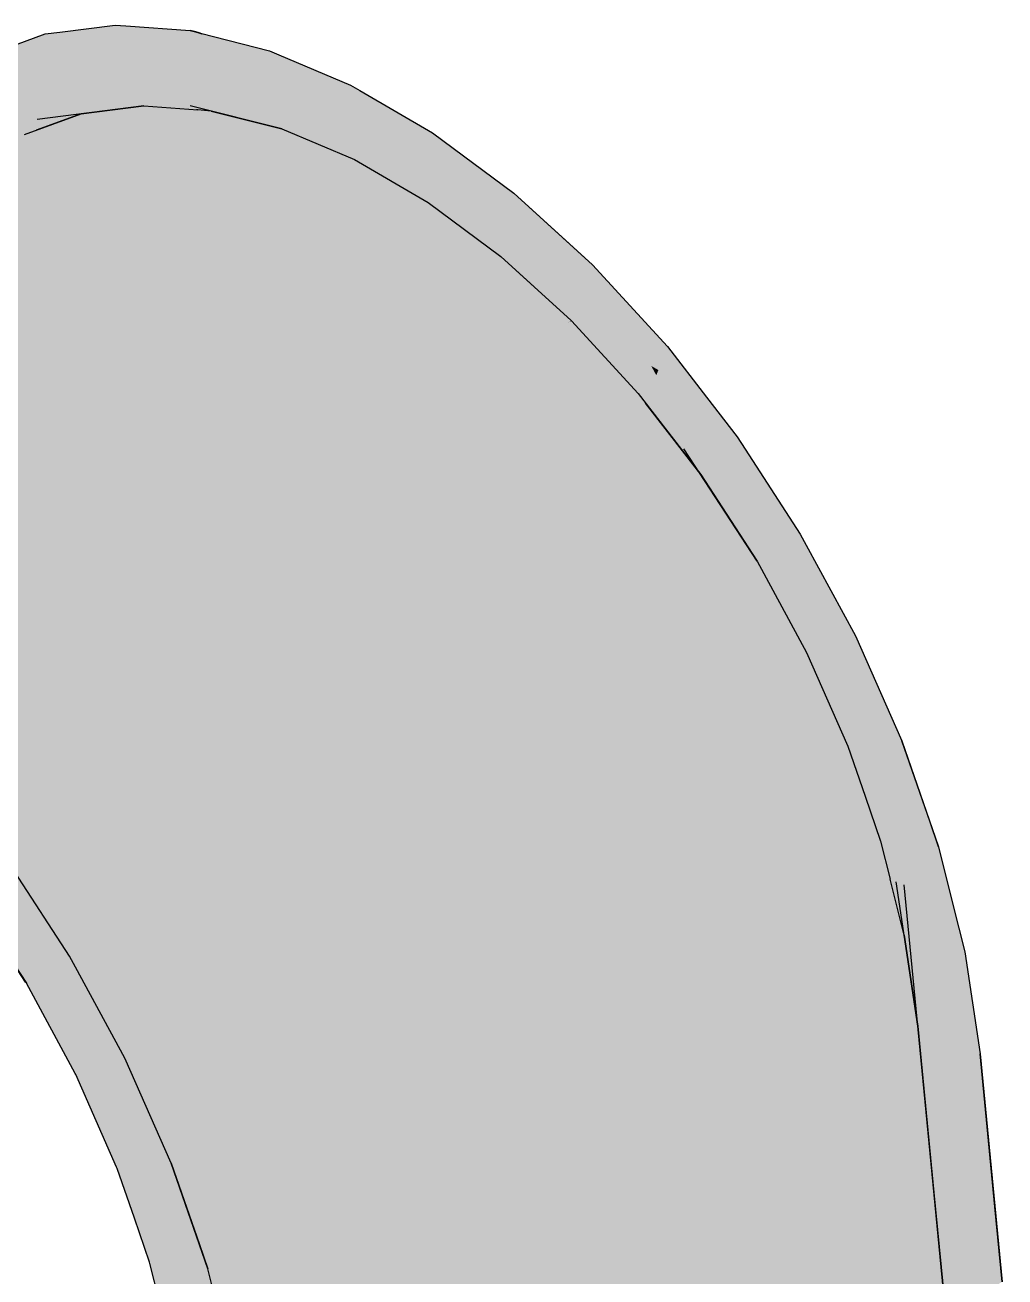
# Model space of a CAD drawing. Extents: x 0 to 2378, y 0 to 1682.
# Drawn here: x 1647.83 to 1681.02, y 1210.03 to 1252.41 of the extents above; entities that cross this region are included whole.
import ezdxf

# ---------------------------------------------------------------- set-up
doc = ezdxf.new("R2010")
doc.units = 0
doc.layers.add('SOMBRA', color=8, linetype='CONTINUOUS')
doc.layers.add('VISIBLE', color=7, linetype='CONTINUOUS')

msp = doc.modelspace()

# ---------------------------------------------------------------- linework, layer by layer
at = {"layer": 'SOMBRA', "color": 254}
for points in [[(1650.8779, 1252.4052), (1643.859, 1249.2002), (1626.1292, 1238.1165)], [(1647.7342, 1250.3555), (1650.8779, 1252.4052), (1626.1292, 1238.1165)], [(1653.4235, 1252.2174), (1647.7342, 1250.3555), (1628.6747, 1237.9287)], [(1653.4235, 1252.2174), (1628.6747, 1237.9287), (1628.8164, 1237.8926)], [(1653.4235, 1252.2174), (1628.8164, 1237.8926), (1652.2568, 1251.4259)], [(1650.8779, 1252.4052), (1649.0013, 1252.1691), (1643.859, 1249.2002)], [(1649.0013, 1252.1691), (1648.5091, 1252.1071), (1643.859, 1249.2002)], [(1651.2383, 1252.3786), (1650.8779, 1252.4052), (1647.7342, 1250.3555)], [(1653.4235, 1252.2174), (1651.2383, 1252.3786), (1647.7342, 1250.3555)], [(1653.5652, 1252.1813), (1653.4235, 1252.2174), (1652.2568, 1251.4259)], [(1653.7684, 1252.1296), (1653.5652, 1252.1813), (1652.2568, 1251.4259)], [(1648.5091, 1252.1071), (1646.3595, 1251.3151), (1623.7604, 1237.8185)], [(1643.859, 1249.2002), (1648.5091, 1252.1071), (1623.7604, 1237.8185)], [(1653.7684, 1252.1296), (1652.2568, 1251.4259), (1650.5834, 1250.2908)], [(1656.1034, 1251.5356), (1653.7684, 1252.1296), (1650.5834, 1250.2908)], [(1628.8164, 1237.8926), (1650.5834, 1250.2908), (1652.2568, 1251.4259)], [(1656.1034, 1251.5356), (1650.5834, 1250.2908), (1631.3547, 1237.2469)], [(1653.5531, 1249.7442), (1656.1034, 1251.5356), (1631.3547, 1237.2469)], [(1656.4223, 1251.4007), (1656.1034, 1251.5356), (1653.5531, 1249.7442)], [(1658.8541, 1250.3721), (1656.4223, 1251.4007), (1653.5531, 1249.7442)], [(1628.8164, 1237.8926), (1629.0196, 1237.8409), (1650.5834, 1250.2908)], [(1629.0196, 1237.8409), (1631.3547, 1237.2469), (1650.5834, 1250.2908)], [(1658.8541, 1250.3721), (1653.5531, 1249.7442), (1634.1053, 1236.0834)], [(1656.3498, 1248.5586), (1658.8541, 1250.3721), (1634.1053, 1236.0834)], [(1659.1708, 1250.1874), (1658.8541, 1250.3721), (1656.3498, 1248.5586)], [(1661.633, 1248.7513), (1659.1708, 1250.1874), (1656.3498, 1248.5586)], [(1653.5531, 1249.7442), (1631.3547, 1237.2469), (1631.6736, 1237.112)], [(1653.5531, 1249.7442), (1631.6736, 1237.112), (1634.1053, 1236.0834)], [(1656.3498, 1248.5586), (1634.1053, 1236.0834), (1634.4221, 1235.8987)], [(1656.3498, 1248.5586), (1634.4221, 1235.8987), (1636.8843, 1234.4627)], [(1661.633, 1248.7513), (1656.3498, 1248.5586), (1636.8843, 1234.4627)], [(1661.633, 1248.7513), (1636.8843, 1234.4627), (1639.6349, 1232.4255)], [(1664.3836, 1246.7142), (1661.633, 1248.7513), (1639.6349, 1232.4255)], [(1664.3836, 1246.7142), (1639.6349, 1232.4255), (1641.5186, 1230.7091)], [(1664.3836, 1246.7142), (1641.5186, 1230.7091), (1648.7793, 1234.901)], [(1666.2674, 1244.9977), (1664.3836, 1246.7142), (1648.7793, 1234.901)], [(1667.0494, 1244.2851), (1666.2674, 1244.9977), (1648.7793, 1234.901)], [(1667.0494, 1244.2851), (1648.7793, 1234.901), (1642.3007, 1229.9964)], [(1667.0494, 1244.2851), (1642.3007, 1229.9964), (1644.8392, 1227.2326)], [(1669.5879, 1241.5213), (1667.0494, 1244.2851), (1644.8392, 1227.2326)], [(1641.5186, 1230.7091), (1642.3007, 1229.9964), (1648.7793, 1234.901)]]:
    msp.add_solid(points, dxfattribs=at)
at = {"layer": 'SOMBRA', "color": 253}
for points in [[(1649.088, 1252.1201), (1648.5091, 1252.1071), (1649.0013, 1252.1691)], [(1651.585, 1252.1761), (1649.0013, 1252.1691), (1650.8779, 1252.4052)], [(1651.585, 1252.1761), (1649.088, 1252.1201), (1649.0013, 1252.1691)], [(1652.9903, 1251.3556), (1649.088, 1252.1201), (1651.585, 1252.1761)], [(1651.585, 1252.1761), (1650.8779, 1252.4052), (1651.2383, 1252.3786)], [(1651.585, 1252.1761), (1651.2383, 1252.3786), (1653.4235, 1252.2174)], [(1655.3401, 1250.9615), (1651.585, 1252.1761), (1653.4235, 1252.2174)], [(1655.3401, 1250.9615), (1652.9903, 1251.3556), (1651.585, 1252.1761)], [(1653.8414, 1252.0754), (1653.4235, 1252.2174), (1653.7684, 1252.1296)], [(1655.3401, 1250.9615), (1653.4235, 1252.2174), (1653.8414, 1252.0754)], [(1646.1682, 1250.1069), (1644.7852, 1250.2132), (1648.5091, 1252.1071)], [(1644.7852, 1250.2132), (1646.3595, 1251.3151), (1648.5091, 1252.1071)], [(1648.31, 1249.9423), (1646.1682, 1250.1069), (1648.5091, 1252.1071)], [(1648.31, 1249.9423), (1648.5091, 1252.1071), (1653.6348, 1249.533)], [(1649.3657, 1251.9635), (1648.5091, 1252.1071), (1649.088, 1252.1201)], [(1653.6801, 1249.5295), (1648.5091, 1252.1071), (1649.3657, 1251.9635)], [(1653.6801, 1249.5295), (1653.6348, 1249.533), (1648.5091, 1252.1071)], [(1652.9903, 1251.3556), (1649.3657, 1251.9635), (1649.088, 1252.1201)], [(1658.9884, 1247.8532), (1649.753, 1251.745), (1649.3657, 1251.9635)], [(1658.9884, 1247.8532), (1649.3657, 1251.9635), (1652.9903, 1251.3556)], [(1656.5277, 1248.8901), (1653.4215, 1249.6754), (1649.753, 1251.745)], [(1656.7779, 1251.0775), (1653.8414, 1252.0754), (1653.7684, 1252.1296)], [(1656.7779, 1251.0775), (1653.7684, 1252.1296), (1656.1034, 1251.5356)], [(1657.26, 1250.6394), (1655.3401, 1250.9615), (1653.8414, 1252.0754)], [(1657.26, 1250.6394), (1653.8414, 1252.0754), (1656.7779, 1251.0775)], [(1661.4774, 1246.3998), (1652.9903, 1251.3556), (1655.3401, 1250.9615)], [(1656.7779, 1251.0775), (1656.1034, 1251.5356), (1656.4223, 1251.4007)], [(1656.7779, 1251.0775), (1656.4223, 1251.4007), (1658.8541, 1250.3721)], [(1663.9382, 1244.5709), (1655.3401, 1250.9615), (1657.26, 1250.6394)], [(1657.26, 1250.6394), (1656.7779, 1251.0775), (1658.8541, 1250.3721)], [(1665.0323, 1243.8091), (1657.26, 1250.6394), (1658.8541, 1250.3721)], [(1665.0323, 1243.8091), (1664.4603, 1244.0964), (1657.26, 1250.6394)], [(1648.31, 1249.9423), (1644.5748, 1248.7454), (1646.1682, 1250.1069)], [(1659.2289, 1250.1241), (1658.8541, 1250.3721), (1659.1708, 1250.1874)], [(1659.4608, 1249.8718), (1658.8541, 1250.3721), (1659.2289, 1250.1241)], [(1665.0323, 1243.8091), (1658.8541, 1250.3721), (1659.4608, 1249.8718)], [(1659.2289, 1250.1241), (1659.1708, 1250.1874), (1661.633, 1248.7513)], [(1659.4608, 1249.8718), (1659.2289, 1250.1241), (1664.3836, 1246.7142)], [(1659.2289, 1250.1241), (1661.633, 1248.7513), (1664.3836, 1246.7142)], [(1648.31, 1249.9423), (1648.2427, 1249.2112), (1644.5748, 1248.7454)], [(1648.2427, 1249.2112), (1648.31, 1249.9423), (1651.8537, 1249.6699)], [(1654.1377, 1249.4944), (1653.6801, 1249.5295), (1653.4215, 1249.6754)], [(1665.0323, 1243.8091), (1659.4608, 1249.8718), (1669.5879, 1241.5213)], [(1659.4608, 1249.8718), (1664.3836, 1246.7142), (1669.5879, 1241.5213)], [(1648.2427, 1249.2112), (1642.0657, 1246.6015), (1644.5748, 1248.7454)], [(1648.2427, 1249.2112), (1648.2089, 1248.8443), (1642.0657, 1246.6015)], [(1648.2089, 1248.8443), (1648.2427, 1249.2112), (1649.7324, 1249.4005)], [(1664.3836, 1246.7142), (1667.0494, 1244.2851), (1669.5879, 1241.5213)], [(1666.3282, 1242.399), (1664.4603, 1244.0964), (1665.0323, 1243.8091)], [(1669.2794, 1240.7291), (1666.3376, 1242.3888), (1665.0323, 1243.8091)], [(1669.2794, 1240.7291), (1665.0323, 1243.8091), (1669.5879, 1241.5213)], [(1666.3376, 1242.3888), (1666.9788, 1242.0271), (1668.598, 1239.9291)], [(1666.9788, 1242.0271), (1668.9529, 1239.8909), (1668.8438, 1239.6106)], [(1666.9788, 1242.0271), (1667.9001, 1241.5073), (1668.9529, 1239.8909)], [(1657.022, 1231.7869), (1669.5879, 1241.5213), (1644.8392, 1227.2326)], [(1670.9136, 1239.8072), (1669.5879, 1241.5213), (1657.022, 1231.7869)], [(1667.9001, 1241.5073), (1669.2097, 1240.5501), (1668.9529, 1239.8909)], [(1667.9001, 1241.5073), (1669.0391, 1240.8647), (1669.2097, 1240.5501)], [(1669.2794, 1240.7291), (1669.5879, 1241.5213), (1669.7591, 1240.4585)], [(1669.7591, 1240.4585), (1669.5879, 1241.5213), (1669.7595, 1240.4583)], [(1669.7595, 1240.4583), (1669.5879, 1241.5213), (1670.4533, 1240.0669)], [(1670.4533, 1240.0669), (1669.5879, 1241.5213), (1670.7293, 1239.9112)], [(1670.7293, 1239.9112), (1669.5879, 1241.5213), (1670.9136, 1239.8072)], [(1669.0391, 1240.8647), (1669.2794, 1240.7291), (1669.2097, 1240.5501)], [(1669.2097, 1240.5501), (1669.2794, 1240.7291), (1669.7591, 1240.4585)], [(1668.9529, 1239.8909), (1669.2097, 1240.5501), (1669.9702, 1239.1477)], [(1669.2097, 1240.5501), (1669.7591, 1240.4585), (1669.9702, 1239.1477)], [(1669.9702, 1239.1477), (1669.7591, 1240.4585), (1669.7595, 1240.4583)], [(1674.2973, 1231.1681), (1669.9713, 1239.1456), (1669.7595, 1240.4583)], [(1669.9702, 1239.1477), (1669.7595, 1240.4583), (1669.9713, 1239.1456)], [(1674.2973, 1231.1681), (1669.7595, 1240.4583), (1670.3486, 1240.126)], [(1668.8438, 1239.6106), (1668.9529, 1239.8909), (1670.1453, 1238.0601)], [(1668.9529, 1239.8909), (1669.9702, 1239.1477), (1670.1453, 1238.0601)], [(1675.6973, 1227.9919), (1670.3486, 1240.126), (1670.4533, 1240.0669)], [(1675.6973, 1227.9919), (1670.4533, 1240.0669), (1673.0095, 1235.7709)], [(1673.0095, 1235.7709), (1670.4533, 1240.0669), (1670.7293, 1239.9112)], [(1673.0095, 1235.7709), (1670.7293, 1239.9112), (1672.3869, 1237.5728)], [(1672.3869, 1237.5728), (1670.7293, 1239.9112), (1670.9136, 1239.8072)], [(1671.9497, 1238.4676), (1670.9136, 1239.8072), (1657.022, 1231.7869)], [(1668.8438, 1239.6106), (1670.1453, 1238.0601), (1670.173, 1237.8885)], [(1672.3869, 1237.5728), (1670.9136, 1239.8072), (1671.9497, 1238.4676)], [(1670.1453, 1238.0601), (1669.9702, 1239.1477), (1669.9713, 1239.1456)], [(1670.1453, 1238.0601), (1669.9713, 1239.1456), (1670.1469, 1238.0578)], [(1672.6214, 1234.2585), (1670.1469, 1238.0578), (1669.9713, 1239.1456)], [(1669.0499, 1236.2133), (1671.9497, 1238.4676), (1647.2009, 1224.1789)], [(1671.9497, 1238.4676), (1657.022, 1231.7869), (1647.2009, 1224.1789)], [(1672.2235, 1238.0456), (1671.9497, 1238.4676), (1669.0499, 1236.2133)], [(1672.3869, 1237.5728), (1671.9497, 1238.4676), (1672.2235, 1238.0456)], [(1674.0851, 1235.1771), (1672.2235, 1238.0456), (1669.0499, 1236.2133)], [(1670.173, 1237.8885), (1670.1453, 1238.0601), (1670.1469, 1238.0578)], [(1670.173, 1237.8885), (1670.1469, 1238.0578), (1670.1745, 1237.8864)], [(1670.7122, 1237.1897), (1670.1745, 1237.8864), (1670.1469, 1238.0578)], [(1672.3869, 1237.5728), (1672.2235, 1238.0456), (1674.0851, 1235.1771)], [(1674.8032, 1232.7563), (1673.0095, 1235.7709), (1672.3869, 1237.5728)], [(1674.8032, 1232.7563), (1672.3869, 1237.5728), (1674.0851, 1235.1771)], [(1669.0499, 1236.2133), (1647.2009, 1224.1789), (1647.4748, 1223.7569)], [(1669.0499, 1236.2133), (1647.4748, 1223.7569), (1649.3364, 1220.8884)], [(1674.0851, 1235.1771), (1669.0499, 1236.2133), (1649.3364, 1220.8884)], [(1676.8075, 1224.779), (1673.0095, 1235.7709), (1674.8032, 1232.7563)], [(1671.5902, 1233.2424), (1674.0851, 1235.1771), (1649.3364, 1220.8884)], [(1674.2895, 1234.8008), (1674.0851, 1235.1771), (1671.5902, 1233.2424)], [(1675.959, 1231.7274), (1674.2895, 1234.8008), (1671.5902, 1233.2424)], [(1674.8032, 1232.7563), (1674.0851, 1235.1771), (1674.3097, 1234.7205)], [(1674.3097, 1234.7205), (1674.0851, 1235.1771), (1674.2895, 1234.8008)], [(1674.3097, 1234.7205), (1674.2895, 1234.8008), (1675.959, 1231.7274)], [(1674.8032, 1232.7563), (1674.3097, 1234.7205), (1677.5288, 1228.1756)], [(1674.3097, 1234.7205), (1675.959, 1231.7274), (1677.5288, 1228.1756)], [(1671.5902, 1233.2424), (1649.3364, 1220.8884), (1649.5408, 1220.5122)], [(1671.5902, 1233.2424), (1649.5408, 1220.5122), (1651.2102, 1217.4387)], [(1675.959, 1231.7274), (1671.5902, 1233.2424), (1651.2102, 1217.4387)], [(1677.1311, 1223.491), (1674.8032, 1232.7563), (1677.5288, 1228.1756)], [(1657.022, 1231.7869), (1644.8392, 1227.2326), (1646.1649, 1225.5185)], [(1657.022, 1231.7869), (1646.1649, 1225.5185), (1647.2009, 1224.1789)], [(1677.1311, 1223.491), (1677.5288, 1228.1756), (1678.0928, 1223.1026)], [(1678.0928, 1223.1026), (1677.5288, 1228.1756), (1679.1707, 1222.6674)], [(1679.1707, 1222.6674), (1677.5288, 1228.1756), (1678.7662, 1224.5953)], [(1679.1707, 1222.6674), (1678.7662, 1224.5953), (1679.2575, 1222.6323)], [(1677.6065, 1221.5988), (1677.1311, 1223.491), (1677.3368, 1223.4079)], [(1678.0662, 1218.5165), (1677.3368, 1223.4079), (1677.6012, 1223.3011)], [(1678.8589, 1210.358), (1677.6012, 1223.3011), (1678.0928, 1223.1026)], [(1678.8589, 1210.358), (1678.0928, 1223.1026), (1679.5276, 1210.1978)], [(1679.5276, 1210.1978), (1678.0928, 1223.1026), (1679.1707, 1222.6674)], [(1679.5276, 1210.1978), (1679.1707, 1222.6674), (1679.6572, 1221.0354)], [(1679.1707, 1222.6674), (1679.2575, 1222.6323), (1679.6572, 1221.0354)], [(1653.3109, 1204.2712), (1652.8578, 1207.3101), (1677.6065, 1221.5988)], [(1653.3174, 1204.2278), (1653.3109, 1204.2712), (1677.6065, 1221.5988)], [(1653.3174, 1204.2278), (1677.6065, 1221.5988), (1678.0662, 1218.5165)], [(1679.5276, 1210.1978), (1679.6572, 1221.0354), (1680.7575, 1209.9032)], [(1680.7575, 1209.9032), (1679.6572, 1221.0354), (1680.1733, 1217.5857)], [(1677.2644, 1212.1141), (1653.3174, 1204.2278), (1678.0662, 1218.5165)], [(1677.2644, 1212.1141), (1678.0662, 1218.5165), (1678.6127, 1212.8925)], [(1680.7575, 1209.9032), (1680.1733, 1217.5857), (1680.9237, 1209.8634)], [(1676.9031, 1209.2288), (1678.6127, 1212.8925), (1678.8589, 1210.358)], [(1676.9031, 1209.2288), (1677.2644, 1212.1141), (1678.6127, 1212.8925)], [(1677.2644, 1212.1141), (1653.8639, 1198.6038), (1653.3174, 1204.2278)], [(1677.2644, 1212.1141), (1654.1102, 1196.0693), (1653.8639, 1198.6038)], [(1677.2644, 1212.1141), (1676.9031, 1209.2288), (1654.1102, 1196.0693)], [(1675.3968, 1197.1992), (1678.8589, 1210.358), (1679.8858, 1199.7909)], [(1675.3968, 1197.1992), (1676.9031, 1209.2288), (1678.8589, 1210.358)], [(1680.1736, 1196.8297), (1678.8589, 1210.358), (1679.5276, 1210.1978)], [(1680.1736, 1196.8297), (1679.5276, 1210.1978), (1681.0192, 1196.7823)], [(1681.0192, 1196.7823), (1679.5276, 1210.1978), (1680.7575, 1209.9032)]]:
    msp.add_solid(points, dxfattribs=at)
at = {"layer": 'SOMBRA', "color": 252}
for points in [[(1627.105, 1235.3812), (1649.7324, 1249.4005), (1651.8537, 1249.6699)], [(1633.6071, 1237.9404), (1627.105, 1235.3812), (1651.8537, 1249.6699)], [(1633.6071, 1237.9404), (1651.8537, 1249.6699), (1653.6801, 1249.5295)], [(1624.9836, 1235.1118), (1647.8091, 1248.6983), (1649.7324, 1249.4005)], [(1627.0751, 1235.3774), (1624.9836, 1235.1118), (1649.7324, 1249.4005)], [(1627.105, 1235.3812), (1627.0751, 1235.3774), (1649.7324, 1249.4005)], [(1629.3889, 1235.2057), (1653.6801, 1249.5295), (1654.1377, 1249.4944)], [(1629.3889, 1235.2057), (1633.6071, 1237.9404), (1653.6801, 1249.5295)], [(1631.7453, 1234.61), (1629.3889, 1235.2057), (1654.1377, 1249.4944)], [(1631.7789, 1234.6015), (1631.7453, 1234.61), (1654.1377, 1249.4944)], [(1631.7789, 1234.6015), (1654.1377, 1249.4944), (1656.5277, 1248.8901)], [(1634.205, 1233.5791), (1631.7789, 1234.6015), (1656.5277, 1248.8901)], [(1634.2397, 1233.5645), (1634.205, 1233.5791), (1656.5277, 1248.8901)], [(1634.2397, 1233.5645), (1656.5277, 1248.8901), (1658.9884, 1247.8532)], [(1636.6936, 1232.1316), (1634.2397, 1233.5645), (1658.9884, 1247.8532)], [(1636.7287, 1232.1111), (1636.6936, 1232.1316), (1658.9884, 1247.8532)], [(1636.7287, 1232.1111), (1658.9884, 1247.8532), (1661.4774, 1246.3998)], [(1639.1548, 1230.308), (1636.7287, 1232.1111), (1661.4774, 1246.3998)], [(1639.1894, 1230.2822), (1639.1548, 1230.308), (1661.4774, 1246.3998)], [(1639.1894, 1230.2822), (1661.4774, 1246.3998), (1663.9382, 1244.5709)], [(1641.5458, 1228.1409), (1639.1894, 1230.2822), (1663.9382, 1244.5709)], [(1641.5794, 1228.1103), (1641.5458, 1228.1409), (1663.9382, 1244.5709)], [(1641.5794, 1228.1103), (1663.9382, 1244.5709), (1666.3282, 1242.399)], [(1666.2336, 1242.3287), (1641.5794, 1228.1103), (1666.3282, 1242.399)], [(1666.2336, 1242.3287), (1641.5889, 1228.1001), (1641.5794, 1228.1103)], [(1641.5889, 1228.1001), (1666.2336, 1242.3287), (1643.8173, 1225.6752)], [(1643.8493, 1225.6404), (1643.8173, 1225.6752), (1666.2336, 1242.3287)], [(1643.8493, 1225.6404), (1666.2336, 1242.3287), (1666.3376, 1242.3888)], [(1643.8493, 1225.6404), (1666.3376, 1242.3888), (1668.598, 1239.9291)], [(1666.2336, 1242.3287), (1666.3282, 1242.399), (1666.3376, 1242.3888)], [(1645.9337, 1222.9396), (1643.8493, 1225.6404), (1668.598, 1239.9291)], [(1645.9635, 1222.9011), (1645.9337, 1222.9396), (1668.598, 1239.9291)], [(1645.9635, 1222.9011), (1668.598, 1239.9291), (1670.7122, 1237.1897)], [(1647.8458, 1220.0111), (1645.9635, 1222.9011), (1670.7122, 1237.1897)], [(1647.8727, 1219.9698), (1647.8458, 1220.0111), (1670.7122, 1237.1897)], [(1647.8727, 1219.9698), (1670.7122, 1237.1897), (1672.6214, 1234.2585)], [(1649.5249, 1216.9229), (1647.8727, 1219.9698), (1672.6214, 1234.2585)], [(1649.5485, 1216.8794), (1649.5249, 1216.9229), (1672.6214, 1234.2585)], [(1649.5485, 1216.8794), (1672.6214, 1234.2585), (1674.2973, 1231.1681)], [(1675.959, 1231.7274), (1651.2102, 1217.4387), (1652.78, 1213.8869)], [(1677.5288, 1228.1756), (1675.959, 1231.7274), (1652.78, 1213.8869)], [(1650.9289, 1213.748), (1649.5485, 1216.8794), (1674.2973, 1231.1681)], [(1650.9486, 1213.7032), (1650.9289, 1213.748), (1674.2973, 1231.1681)], [(1650.9486, 1213.7032), (1674.2973, 1231.1681), (1675.6973, 1227.9919)], [(1677.5288, 1228.1756), (1652.78, 1213.8869), (1653.7326, 1211.1307)], [(1677.5288, 1228.1756), (1653.7326, 1211.1307), (1659.429, 1214.4195)], [(1678.4814, 1225.4194), (1677.5288, 1228.1756), (1659.429, 1214.4195)], [(1663.129, 1218.7168), (1650.9486, 1213.7032), (1675.6973, 1227.9919)], [(1663.129, 1218.7168), (1675.6973, 1227.9919), (1676.2789, 1226.3088)], [(1649.5485, 1216.8794), (1645.0107, 1226.1696), (1645.2226, 1224.8569)], [(1649.5485, 1216.8794), (1645.5999, 1225.8373), (1645.0107, 1226.1696)], [(1652.0588, 1210.4903), (1676.2789, 1226.3088), (1676.8075, 1224.779)], [(1652.0588, 1210.4903), (1663.129, 1218.7168), (1676.2789, 1226.3088)], [(1645.5999, 1225.8373), (1650.9486, 1213.7032), (1648.2608, 1221.4822)], [(1645.5999, 1225.8373), (1648.2608, 1221.4822), (1645.7046, 1225.7782)], [(1645.7046, 1225.7782), (1648.2608, 1221.4822), (1647.6381, 1223.2841)], [(1678.7662, 1224.5953), (1678.4814, 1225.4194), (1659.429, 1214.4195)], [(1647.8727, 1219.9698), (1645.2226, 1224.8569), (1645.3981, 1223.7691)], [(1666.9644, 1217.6212), (1652.0588, 1210.4903), (1676.8075, 1224.779)], [(1666.9644, 1217.6212), (1676.8075, 1224.779), (1677.1311, 1223.491)], [(1665.6109, 1214.7535), (1678.7662, 1224.5953), (1654.0175, 1210.3066)], [(1678.7662, 1224.5953), (1659.429, 1214.4195), (1654.0175, 1210.3066)], [(1679.2575, 1222.6323), (1678.7662, 1224.5953), (1665.6109, 1214.7535)], [(1647.6381, 1223.2841), (1649.3364, 1220.8884), (1647.4748, 1223.7569)], [(1652.8578, 1207.3101), (1677.1311, 1223.491), (1677.6065, 1221.5988)], [(1652.8578, 1207.3101), (1666.9644, 1217.6212), (1677.1311, 1223.491)], [(1648.2608, 1221.4822), (1649.3364, 1220.8884), (1647.6381, 1223.2841)], [(1679.6572, 1221.0354), (1679.2575, 1222.6323), (1665.6109, 1214.7535)], [(1652.0588, 1210.4903), (1650.0545, 1218.4676), (1648.2608, 1221.4822)], [(1648.2608, 1221.4822), (1650.0545, 1218.4676), (1649.561, 1220.4319)], [(1648.2608, 1221.4822), (1649.561, 1220.4319), (1649.3364, 1220.8884)], [(1649.561, 1220.4319), (1649.5408, 1220.5122), (1649.3364, 1220.8884)], [(1679.6572, 1221.0354), (1665.6109, 1214.7535), (1654.9084, 1206.7467)], [(1679.6572, 1221.0354), (1654.9084, 1206.7467), (1655.4246, 1203.297)], [(1680.1733, 1217.5857), (1679.6572, 1221.0354), (1655.4246, 1203.297)], [(1649.561, 1220.4319), (1651.2102, 1217.4387), (1649.5408, 1220.5122)], [(1650.0545, 1218.4676), (1652.78, 1213.8869), (1649.561, 1220.4319)], [(1649.561, 1220.4319), (1652.78, 1213.8869), (1651.2102, 1217.4387)], [(1663.129, 1218.7168), (1651.5302, 1212.0201), (1650.9486, 1213.7032)], [(1663.129, 1218.7168), (1652.0431, 1210.5356), (1651.5302, 1212.0201)], [(1652.0588, 1210.4903), (1652.0431, 1210.5356), (1663.129, 1218.7168)], [(1652.3824, 1209.2023), (1652.78, 1213.8869), (1650.0545, 1218.4676)], [(1666.9644, 1217.6212), (1652.3824, 1209.2023), (1652.0588, 1210.4903)], [(1652.3824, 1209.2023), (1666.9644, 1217.6212), (1652.8465, 1207.3549)], [(1652.8578, 1207.3101), (1652.8465, 1207.3549), (1666.9644, 1217.6212)], [(1680.1733, 1217.5857), (1655.4246, 1203.297), (1655.9285, 1198.1112)], [(1680.1733, 1217.5857), (1655.9285, 1198.1112), (1679.4516, 1211.6922)], [(1680.6773, 1212.3998), (1680.1733, 1217.5857), (1679.4516, 1211.6922)], [(1665.6109, 1214.7535), (1654.0175, 1210.3066), (1654.5087, 1208.3436)], [(1665.6109, 1214.7535), (1654.5087, 1208.3436), (1654.9084, 1206.7467)], [(1653.7326, 1211.1307), (1654.0175, 1210.3066), (1659.429, 1214.4195)], [(1652.3824, 1209.2023), (1653.3441, 1208.8139), (1652.78, 1213.8869)], [(1653.3441, 1208.8139), (1654.4219, 1208.3787), (1652.78, 1213.8869)], [(1654.4219, 1208.3787), (1654.0175, 1210.3066), (1652.78, 1213.8869)], [(1680.9237, 1209.8634), (1680.6773, 1212.3998), (1679.4516, 1211.6922)], [(1655.9285, 1198.1112), (1679.0986, 1208.8096), (1679.4516, 1211.6922)], [(1680.9237, 1209.8634), (1679.4516, 1211.6922), (1679.0986, 1208.8096)], [(1654.4219, 1208.3787), (1654.5087, 1208.3436), (1654.0175, 1210.3066)]]:
    msp.add_solid(points, dxfattribs=at)
at = {"layer": 'VISIBLE'}
for p, q in [((1648.5091, 1252.1071), (1649.0013, 1252.1691)), ((1649.0013, 1252.1691), (1650.8779, 1252.4052)), ((1650.8779, 1252.4052), (1651.2383, 1252.3786)), ((1651.2383, 1252.3786), (1653.4235, 1252.2174)), ((1653.4235, 1252.2174), (1653.7684, 1252.1296)), ((1653.5652, 1252.1813), (1653.4235, 1252.2174)), ((1653.7684, 1252.1296), (1653.5652, 1252.1813)), ((1646.3595, 1251.3151), (1648.5091, 1252.1071)), ((1653.7684, 1252.1296), (1656.1034, 1251.5356)), ((1656.1034, 1251.5356), (1656.4223, 1251.4007)), ((1656.4223, 1251.4007), (1658.8541, 1250.3721)), ((1658.8541, 1250.3721), (1659.1708, 1250.1874)), ((1659.1708, 1250.1874), (1661.633, 1248.7513)), ((1651.8537, 1249.6699), (1648.2427, 1249.2112)), ((1649.7324, 1249.4005), (1651.8537, 1249.6699)), ((1651.8537, 1249.6699), (1653.6801, 1249.5295)), ((1656.5277, 1248.8901), (1653.4215, 1249.6754)), ((1647.8091, 1248.6983), (1649.7324, 1249.4005)), ((1649.7324, 1249.4005), (1648.2089, 1248.8443)), ((1653.6801, 1249.5295), (1653.6348, 1249.533)), ((1654.1377, 1249.4944), (1653.6801, 1249.5295)), ((1654.1377, 1249.4944), (1656.5277, 1248.8901)), ((1656.5277, 1248.8901), (1658.9884, 1247.8532)), ((1661.633, 1248.7513), (1664.3836, 1246.7142)), ((1658.9884, 1247.8532), (1661.4774, 1246.3998)), ((1664.3836, 1246.7142), (1667.0494, 1244.2851)), ((1666.2674, 1244.9977), (1664.3836, 1246.7142)), ((1661.4774, 1246.3998), (1663.9382, 1244.5709)), ((1667.0494, 1244.2851), (1666.2674, 1244.9977)), ((1663.9382, 1244.5709), (1666.3282, 1242.399)), ((1667.0494, 1244.2851), (1669.5879, 1241.5213)), ((1666.3282, 1242.399), (1664.4603, 1244.0964)), ((1666.3282, 1242.399), (1666.3376, 1242.3888)), ((1668.598, 1239.9291), (1666.3376, 1242.3888)), ((1669.5879, 1241.5213), (1670.9136, 1239.8072)), ((1668.598, 1239.9291), (1670.7122, 1237.1897)), ((1670.173, 1237.8885), (1668.8438, 1239.6106)), ((1670.9136, 1239.8072), (1671.9497, 1238.4676)), ((1671.9497, 1238.4676), (1672.2235, 1238.0456)), ((1672.6214, 1234.2585), (1670.1469, 1238.0578)), ((1670.1745, 1237.8864), (1670.173, 1237.8885)), ((1670.7122, 1237.1897), (1670.1745, 1237.8864)), ((1672.2235, 1238.0456), (1674.0851, 1235.1771)), ((1670.7122, 1237.1897), (1672.6214, 1234.2585)), ((1674.0851, 1235.1771), (1674.2895, 1234.8008)), ((1674.2895, 1234.8008), (1675.959, 1231.7274)), ((1672.6214, 1234.2585), (1674.2973, 1231.1681)), ((1675.959, 1231.7274), (1677.5288, 1228.1756)), ((1674.2973, 1231.1681), (1675.6973, 1227.9919)), ((1677.5288, 1228.1756), (1678.7662, 1224.5953)), ((1678.4814, 1225.4194), (1677.5288, 1228.1756)), ((1675.6973, 1227.9919), (1676.2789, 1226.3088)), ((1676.2789, 1226.3088), (1676.8075, 1224.779)), ((1678.7662, 1224.5953), (1678.4814, 1225.4194)), ((1676.8075, 1224.779), (1677.1311, 1223.491)), ((1678.7662, 1224.5953), (1679.2575, 1222.6323)), ((1645.3981, 1223.7691), (1647.8727, 1219.9698)), ((1649.3364, 1220.8884), (1647.4748, 1223.7569)), ((1677.6065, 1221.5988), (1677.1311, 1223.491)), ((1678.0662, 1218.5165), (1677.3368, 1223.4079)), ((1678.8589, 1210.358), (1677.6012, 1223.3011)), ((1647.8458, 1220.0111), (1645.9635, 1222.9011)), ((1679.2575, 1222.6323), (1679.6572, 1221.0354)), ((1677.6065, 1221.5988), (1678.0662, 1218.5165)), ((1649.5408, 1220.5122), (1649.3364, 1220.8884)), ((1679.6572, 1221.0354), (1680.1733, 1217.5857)), ((1651.2102, 1217.4387), (1649.5408, 1220.5122)), ((1647.8727, 1219.9698), (1647.8458, 1220.0111)), ((1649.5249, 1216.9229), (1647.8727, 1219.9698)), ((1678.0662, 1218.5165), (1678.6127, 1212.8925)), ((1652.78, 1213.8869), (1651.2102, 1217.4387)), ((1680.1733, 1217.5857), (1680.9237, 1209.8634)), ((1680.6773, 1212.3998), (1680.1733, 1217.5857)), ((1649.5485, 1216.8794), (1649.5249, 1216.9229)), ((1650.9289, 1213.748), (1649.5485, 1216.8794)), ((1650.9486, 1213.7032), (1650.9289, 1213.748)), ((1651.5302, 1212.0201), (1650.9486, 1213.7032)), ((1654.0175, 1210.3066), (1652.78, 1213.8869)), ((1652.78, 1213.8869), (1653.7326, 1211.1307)), ((1678.6127, 1212.8925), (1678.8589, 1210.358)), ((1680.9237, 1209.8634), (1680.6773, 1212.3998)), ((1652.0431, 1210.5356), (1651.5302, 1212.0201)), ((1653.7326, 1211.1307), (1654.0175, 1210.3066)), ((1652.0588, 1210.4903), (1652.0431, 1210.5356)), ((1652.3824, 1209.2023), (1652.0588, 1210.4903)), ((1654.5087, 1208.3436), (1654.0175, 1210.3066)), ((1680.1736, 1196.8297), (1678.8589, 1210.358)), ((1678.8589, 1210.358), (1679.8858, 1199.7909))]:
    msp.add_line(p, q, dxfattribs=at)

doc.saveas('drawing.dxf')
